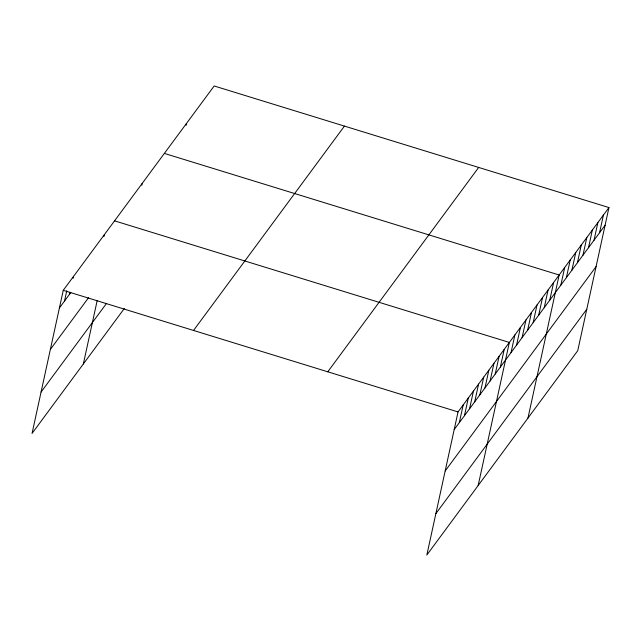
<?xml version="1.0" encoding="UTF-8"?>
<svg xmlns="http://www.w3.org/2000/svg" width="641" height="641" viewBox="0 0 641 641"><rect width="100%" height="100%" fill="white"/><g stroke="black" fill="none" stroke-linecap="round" stroke-linejoin="round"><path stroke-width="0.96" d="M608.95 207.564L458.043 411.923L426.842 555.026L577.749 350.675L608.95 207.564L214.158 85.974L63.251 290.325L32.05 433.436L124.306 308.505M64.533 301.046L66.76 290.822M69.661 294.099L70.069 292.24M73.106 278.29L73.515 276.431M103.89 236.601L104.299 234.742M83.354 363.952L97.136 300.757M141.821 185.241L142.23 183.382M186.082 125.299L186.491 123.433M459.325 422.643L463.179 404.976M464.453 415.688L468.307 398.021M469.589 408.742L473.435 391.074M474.717 401.795L478.571 384.127M479.845 394.848L483.699 377.18M484.981 387.901L488.827 370.234M490.109 380.954L493.963 363.287M495.237 373.999L499.091 356.332M500.373 367.053L504.219 349.385M478.154 485.549L509.355 342.438L114.563 220.849M511.037 352.614L514.883 334.947M516.566 345.122L520.42 327.455M522.103 337.631L525.949 319.963M527.631 330.131L531.485 312.463M533.168 322.639L537.022 304.972M538.696 315.148L542.55 297.48M544.233 307.656L548.087 289.988M549.77 300.164L553.616 282.497M527.952 418.108L559.152 275.005L164.36 153.407M560.835 285.173L564.681 267.505M566.364 277.681L570.218 260.014M571.9 270.19L575.754 252.522M577.429 262.698L581.283 245.03M582.965 255.206L586.819 237.539M588.502 247.714L592.348 230.039M594.031 240.215L597.885 222.547M599.567 232.723L603.413 215.055M59.397 307.992L70.798 292.552M50.375 349.393L88.57 297.664M41.072 392.044L106.214 303.826M193.534 330.452L344.441 126.093M327.767 371.796L478.667 167.437M454.197 429.59L605.096 225.231M445.166 470.983L596.074 266.624M435.872 513.633L586.771 309.274M63.251 290.325L458.043 411.923"/></g></svg>
